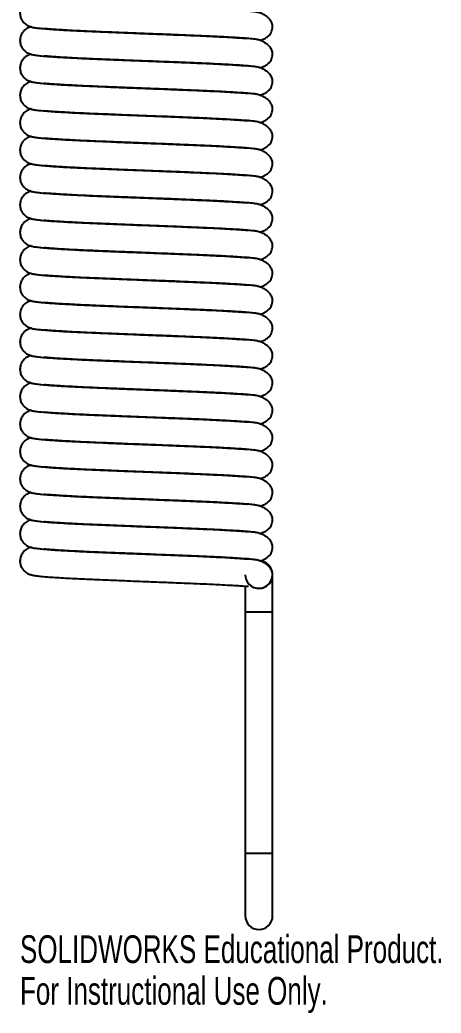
# Model space of a CAD drawing. Header units: millimetres. Extents: x -22 to 51, y -76 to 267.
# Drawn here: x -22 to 51.3, y -76.3 to 96.5 of the extents above; entities that cross this region are included whole.
import ezdxf

# ---------------------------------------------------------------- set-up
doc = ezdxf.new("R2010")
doc.units = ezdxf.units.MM
doc.styles.add('SLDTEXTSTYLE0', font='TXT', dxfattribs={"width": 0.7})

msp = doc.modelspace()

# ---------------------------------------------------------------- linework, layer by layer
at = {"color": 7, "linetype": 'Continuous', "lineweight": 25}
for p, q in [((21.98, -59.35), (21.98, 0)), ((17.23, -1.95), (17.23, -59.35)), ((21.98, -6.5), (17.23, -6.5)), ((21.98, -48.5), (17.23, -48.5))]:
    msp.add_line(p, q, dxfattribs=at)
for centre, radius, start, end in [((19.6, 0), 2.38, 180, 79.106), ((19.6, 0), 2.37, 269.9744, 0.021), ((19.6, 0), 2.38, 226.8829, 270.0044), ((19.6, -59.35), 2.38, 180, 0)]:
    msp.add_arc(centre, radius, start, end, dxfattribs=at)
for points, knots in [([(-20.04, 100.1), (-20.05, 100.09), (-20.25, 100.05), (-20.59, 99.91), (-21.05, 99.63), (-21.44, 99.26), (-21.81, 98.69), (-22.01, 97.91), (-21.94, 97.13), (-21.68, 96.5), (-21.33, 96.05), (-20.87, 95.65), (-20.29, 95.37), (-19.8, 95.25), (-19.13, 95.13), (-18.19, 95.03), (-16.98, 94.93), (-15.55, 94.83), (-14.08, 94.75), (-12.48, 94.66), (-10.23, 94.56), (-7.77, 94.45), (-5.21, 94.35), (-3.21, 94.27), (-1.19, 94.19), (0.82, 94.11), (2.63, 94.04), (4.39, 93.97), (6.25, 93.9), (8.34, 93.81), (10.57, 93.71), (12.73, 93.61), (14.59, 93.51), (16.01, 93.41), (16.99, 93.36), (17.68, 93.3), (17.77, 93.37), (17.81, 93.4)], [0, 0, 0, 0, 0.00081, 0.025618, 0.037794, 0.049809, 0.062402, 0.076186, 0.08973, 0.10181, 0.112554, 0.122403, 0.140969, 0.165864, 0.19766, 0.237007, 0.282172, 0.318001, 0.352999, 0.386969, 0.420211, 0.485681, 0.518294, 0.548553, 0.583991, 0.615205, 0.64495, 0.670518, 0.701342, 0.737243, 0.777943, 0.823174, 0.866243, 0.905386, 0.940436, 0.971961, 1, 1, 1, 1]), ([(19.74, 92.97), (19.9, 93.01), (20.28, 93.1), (20.84, 93.39), (21.4, 93.83), (21.85, 94.46), (22.03, 95.4), (21.89, 95.96), (21.54, 96.58), (21.06, 97.04), (20.53, 97.41), (19.89, 97.71), (19.18, 97.89), (18.5, 97.97), (17.6, 98.06), (16.26, 98.16), (14.74, 98.25), (13.13, 98.34), (11.44, 98.43), (9.1, 98.53), (6.39, 98.64), (3.49, 98.76), (1.23, 98.85), (-0.79, 98.93), (-2.78, 99), (-4.95, 99.09), (-7.17, 99.18), (-9.4, 99.28), (-11.47, 99.37), (-13.38, 99.47), (-15, 99.56), (-16.29, 99.64), (-17.19, 99.71), (-17.59, 99.75), (-17.74, 99.76)], [0, 0, 0, 0, 0.016693, 0.036835, 0.058969, 0.083247, 0.109582, 0.136752, 0.160364, 0.180228, 0.196333, 0.21217, 0.226187, 0.2456, 0.285494, 0.326584, 0.365335, 0.401512, 0.435572, 0.469018, 0.535565, 0.577395, 0.613548, 0.645326, 0.675549, 0.710183, 0.752577, 0.789189, 0.829919, 0.87122, 0.910113, 0.946309, 0.979771, 1, 1, 1, 1]), ([(-20.04, 95.33), (-20.05, 95.33), (-20.25, 95.28), (-20.59, 95.14), (-21.05, 94.86), (-21.44, 94.49), (-21.81, 93.92), (-22.01, 93.15), (-21.94, 92.37), (-21.68, 91.73), (-21.33, 91.28), (-20.87, 90.88), (-20.29, 90.61), (-19.8, 90.48), (-19.13, 90.37), (-18.19, 90.26), (-16.98, 90.16), (-15.55, 90.07), (-14.08, 89.98), (-12.48, 89.9), (-10.23, 89.79), (-7.77, 89.68), (-5.21, 89.58), (-3.21, 89.5), (-1.19, 89.42), (0.82, 89.34), (2.63, 89.27), (4.39, 89.2), (6.25, 89.13), (8.34, 89.04), (10.57, 88.95), (12.73, 88.84), (14.59, 88.74), (16.01, 88.65), (16.99, 88.59), (17.68, 88.54), (17.77, 88.6), (17.81, 88.63)], [0, 0, 0, 0, 0.00081, 0.025618, 0.037794, 0.049809, 0.062402, 0.076186, 0.08973, 0.10181, 0.112554, 0.122403, 0.140969, 0.165864, 0.19766, 0.237007, 0.282172, 0.318001, 0.352999, 0.386969, 0.420211, 0.485681, 0.518294, 0.548553, 0.583991, 0.615205, 0.64495, 0.670518, 0.701342, 0.737243, 0.777943, 0.823174, 0.866243, 0.905386, 0.940436, 0.971961, 1, 1, 1, 1]), ([(19.74, 88.2), (19.9, 88.24), (20.28, 88.33), (20.84, 88.62), (21.4, 89.06), (21.85, 89.69), (22.03, 90.63), (21.89, 91.2), (21.54, 91.81), (21.06, 92.28), (20.53, 92.64), (19.89, 92.95), (19.18, 93.13), (18.5, 93.21), (17.6, 93.3), (16.26, 93.39), (14.74, 93.49), (13.13, 93.58), (11.44, 93.66), (9.1, 93.76), (6.39, 93.88), (3.49, 93.99), (1.23, 94.08), (-0.79, 94.16), (-2.78, 94.24), (-4.95, 94.32), (-7.17, 94.41), (-9.4, 94.51), (-11.47, 94.6), (-13.38, 94.7), (-15, 94.79), (-16.29, 94.88), (-17.19, 94.94), (-17.59, 94.98), (-17.74, 95)], [0, 0, 0, 0, 0.0166928, 0.0368352, 0.0589686, 0.083247, 0.1095816, 0.1367517, 0.1603638, 0.1802282, 0.196333, 0.2121697, 0.2261867, 0.2456005, 0.2854938, 0.326584, 0.3653348, 0.401512, 0.4355721, 0.4690185, 0.535565, 0.5773947, 0.6135482, 0.6453258, 0.6755489, 0.7101831, 0.752577, 0.7891893, 0.8299193, 0.87122, 0.9101134, 0.946309, 0.9797709, 1, 1, 1, 1]), ([(-20.04, 90.56), (-20.05, 90.56), (-20.25, 90.52), (-20.59, 90.38), (-21.05, 90.09), (-21.44, 89.73), (-21.81, 89.16), (-22.01, 88.38), (-21.94, 87.6), (-21.68, 86.97), (-21.33, 86.51), (-20.87, 86.12), (-20.29, 85.84), (-19.8, 85.72), (-19.13, 85.6), (-18.19, 85.5), (-16.98, 85.4), (-15.55, 85.3), (-14.08, 85.21), (-12.48, 85.13), (-10.23, 85.02), (-7.77, 84.92), (-5.21, 84.81), (-3.21, 84.73), (-1.19, 84.65), (0.82, 84.58), (2.63, 84.51), (4.39, 84.44), (6.25, 84.36), (8.34, 84.28), (10.57, 84.18), (12.73, 84.07), (14.59, 83.97), (16.01, 83.88), (16.99, 83.83), (17.68, 83.77), (17.77, 83.84), (17.81, 83.87)], [0, 0, 0, 0, 0.00081, 0.025618, 0.037794, 0.049809, 0.062402, 0.076186, 0.08973, 0.10181, 0.112554, 0.122403, 0.140969, 0.165864, 0.19766, 0.237007, 0.282172, 0.318001, 0.352999, 0.386969, 0.420211, 0.485681, 0.518294, 0.548553, 0.583991, 0.615205, 0.64495, 0.670518, 0.701342, 0.737243, 0.777943, 0.823174, 0.866243, 0.905386, 0.940436, 0.971961, 1, 1, 1, 1]), ([(19.74, 83.44), (19.9, 83.48), (20.28, 83.57), (20.84, 83.86), (21.4, 84.3), (21.85, 84.93), (22.03, 85.87), (21.89, 86.43), (21.54, 87.04), (21.06, 87.51), (20.53, 87.88), (19.89, 88.18), (19.18, 88.36), (18.5, 88.44), (17.6, 88.53), (16.26, 88.63), (14.74, 88.72), (13.13, 88.81), (11.44, 88.89), (9.1, 89), (6.39, 89.11), (3.49, 89.23), (1.23, 89.32), (-0.79, 89.39), (-2.78, 89.47), (-4.95, 89.56), (-7.17, 89.65), (-9.4, 89.74), (-11.47, 89.84), (-13.38, 89.93), (-15, 90.03), (-16.29, 90.11), (-17.19, 90.18), (-17.59, 90.22), (-17.74, 90.23)], [0, 0, 0, 0, 0.016693, 0.036835, 0.058969, 0.083247, 0.109582, 0.136752, 0.160364, 0.180228, 0.196333, 0.21217, 0.226187, 0.2456, 0.285494, 0.326584, 0.365335, 0.401512, 0.435572, 0.469018, 0.535565, 0.577395, 0.613548, 0.645326, 0.675549, 0.710183, 0.752577, 0.789189, 0.829919, 0.87122, 0.910113, 0.946309, 0.979771, 1, 1, 1, 1]), ([(-20.04, 85.8), (-20.05, 85.8), (-20.25, 85.75), (-20.59, 85.61), (-21.05, 85.33), (-21.44, 84.96), (-21.81, 84.39), (-22.01, 83.62), (-21.94, 82.84), (-21.68, 82.2), (-21.33, 81.75), (-20.87, 81.35), (-20.29, 81.07), (-19.8, 80.95), (-19.13, 80.83), (-18.19, 80.73), (-16.98, 80.63), (-15.55, 80.53), (-14.08, 80.45), (-12.48, 80.36), (-10.23, 80.26), (-7.77, 80.15), (-5.21, 80.05), (-3.21, 79.97), (-1.19, 79.89), (0.82, 79.81), (2.63, 79.74), (4.39, 79.67), (6.25, 79.6), (8.34, 79.51), (10.57, 79.41), (12.73, 79.31), (14.59, 79.21), (16.01, 79.12), (16.99, 79.06), (17.68, 79), (17.77, 79.07), (17.81, 79.1)], [0, 0, 0, 0, 0.00081, 0.025618, 0.037794, 0.049809, 0.062402, 0.076186, 0.08973, 0.10181, 0.112554, 0.122403, 0.140969, 0.165864, 0.19766, 0.237007, 0.282172, 0.318001, 0.352999, 0.386969, 0.420211, 0.485681, 0.518294, 0.548553, 0.583991, 0.615205, 0.64495, 0.670518, 0.701342, 0.737243, 0.777943, 0.823174, 0.866243, 0.905386, 0.940436, 0.971961, 1, 1, 1, 1]), ([(19.74, 78.67), (19.9, 78.71), (20.28, 78.8), (20.84, 79.09), (21.4, 79.53), (21.85, 80.16), (22.03, 81.1), (21.89, 81.66), (21.54, 82.28), (21.06, 82.74), (20.53, 83.11), (19.89, 83.42), (19.18, 83.59), (18.5, 83.68), (17.6, 83.76), (16.26, 83.86), (14.74, 83.95), (13.13, 84.04), (11.44, 84.13), (9.1, 84.23), (6.39, 84.35), (3.49, 84.46), (1.23, 84.55), (-0.79, 84.63), (-2.78, 84.7), (-4.95, 84.79), (-7.17, 84.88), (-9.4, 84.98), (-11.47, 85.07), (-13.38, 85.17), (-15, 85.26), (-16.29, 85.34), (-17.19, 85.41), (-17.59, 85.45), (-17.74, 85.46)], [0, 0, 0, 0, 0.016693, 0.036835, 0.058969, 0.083247, 0.109582, 0.136752, 0.160364, 0.180228, 0.196333, 0.21217, 0.226187, 0.2456, 0.285494, 0.326584, 0.365335, 0.401512, 0.435572, 0.469018, 0.535565, 0.577395, 0.613548, 0.645326, 0.675549, 0.710183, 0.752577, 0.789189, 0.829919, 0.87122, 0.910113, 0.946309, 0.979771, 1, 1, 1, 1]), ([(-20.04, 81.03), (-20.05, 81.03), (-20.25, 80.98), (-20.59, 80.84), (-21.05, 80.56), (-21.44, 80.19), (-21.81, 79.62), (-22.01, 78.85), (-21.94, 78.07), (-21.68, 77.44), (-21.33, 76.98), (-20.87, 76.59), (-20.29, 76.31), (-19.8, 76.19), (-19.13, 76.07), (-18.19, 75.96), (-16.98, 75.86), (-15.55, 75.77), (-14.08, 75.68), (-12.48, 75.6), (-10.23, 75.49), (-7.77, 75.39), (-5.21, 75.28), (-3.21, 75.2), (-1.19, 75.12), (0.82, 75.05), (2.63, 74.98), (4.39, 74.91), (6.25, 74.83), (8.34, 74.74), (10.57, 74.65), (12.73, 74.54), (14.59, 74.44), (16.01, 74.35), (16.99, 74.29), (17.68, 74.24), (17.77, 74.3), (17.81, 74.33)], [0, 0, 0, 0, 0.00081, 0.025618, 0.037794, 0.049809, 0.062402, 0.076186, 0.08973, 0.10181, 0.112554, 0.122403, 0.140969, 0.165864, 0.19766, 0.237007, 0.282172, 0.318001, 0.352999, 0.386969, 0.420211, 0.485681, 0.518294, 0.548553, 0.583991, 0.615205, 0.64495, 0.670518, 0.701342, 0.737243, 0.777943, 0.823174, 0.866243, 0.905386, 0.940436, 0.971961, 1, 1, 1, 1]), ([(19.74, 73.9), (19.9, 73.94), (20.28, 74.03), (20.84, 74.32), (21.4, 74.77), (21.85, 75.39), (22.03, 76.33), (21.89, 76.9), (21.54, 77.51), (21.06, 77.98), (20.53, 78.34), (19.89, 78.65), (19.18, 78.83), (18.5, 78.91), (17.6, 79), (16.26, 79.09), (14.74, 79.19), (13.13, 79.28), (11.44, 79.36), (9.1, 79.47), (6.39, 79.58), (3.49, 79.7), (1.23, 79.78), (-0.79, 79.86), (-2.78, 79.94), (-4.95, 80.02), (-7.17, 80.12), (-9.4, 80.21), (-11.47, 80.3), (-13.38, 80.4), (-15, 80.49), (-16.29, 80.58), (-17.19, 80.64), (-17.59, 80.68), (-17.74, 80.7)], [0, 0, 0, 0, 0.016693, 0.036835, 0.058969, 0.083247, 0.109582, 0.136752, 0.160364, 0.180228, 0.196333, 0.21217, 0.226187, 0.2456, 0.285494, 0.326584, 0.365335, 0.401512, 0.435572, 0.469018, 0.535565, 0.577395, 0.613548, 0.645326, 0.675549, 0.710183, 0.752577, 0.789189, 0.829919, 0.87122, 0.910113, 0.946309, 0.979771, 1, 1, 1, 1]), ([(-20.04, 76.26), (-20.05, 76.26), (-20.25, 76.22), (-20.59, 76.08), (-21.05, 75.79), (-21.44, 75.43), (-21.81, 74.86), (-22.01, 74.08), (-21.94, 73.3), (-21.68, 72.67), (-21.33, 72.21), (-20.87, 71.82), (-20.29, 71.54), (-19.8, 71.42), (-19.13, 71.3), (-18.19, 71.2), (-16.98, 71.1), (-15.55, 71), (-14.08, 70.91), (-12.48, 70.83), (-10.23, 70.72), (-7.77, 70.62), (-5.21, 70.51), (-3.21, 70.43), (-1.19, 70.36), (0.82, 70.28), (2.63, 70.21), (4.39, 70.14), (6.25, 70.06), (8.34, 69.98), (10.57, 69.88), (12.73, 69.78), (14.59, 69.67), (16.01, 69.58), (16.99, 69.53), (17.68, 69.47), (17.77, 69.54), (17.81, 69.57)], [0, 0, 0, 0, 0.00081, 0.025618, 0.037794, 0.049809, 0.062402, 0.076186, 0.08973, 0.10181, 0.112554, 0.122403, 0.140969, 0.165864, 0.19766, 0.237007, 0.282172, 0.318001, 0.352999, 0.386969, 0.420211, 0.485681, 0.518294, 0.548553, 0.583991, 0.615205, 0.64495, 0.670518, 0.701342, 0.737243, 0.777943, 0.823174, 0.866243, 0.905386, 0.940436, 0.971961, 1, 1, 1, 1]), ([(19.74, 69.14), (19.9, 69.18), (20.28, 69.27), (20.84, 69.56), (21.4, 70), (21.85, 70.63), (22.03, 71.57), (21.89, 72.13), (21.54, 72.74), (21.06, 73.21), (20.53, 73.58), (19.89, 73.88), (19.18, 74.06), (18.5, 74.14), (17.6, 74.23), (16.26, 74.33), (14.74, 74.42), (13.13, 74.51), (11.44, 74.59), (9.1, 74.7), (6.39, 74.81), (3.49, 74.93), (1.23, 75.02), (-0.79, 75.09), (-2.78, 75.17), (-4.95, 75.26), (-7.17, 75.35), (-9.4, 75.44), (-11.47, 75.54), (-13.38, 75.63), (-15, 75.73), (-16.29, 75.81), (-17.19, 75.88), (-17.59, 75.92), (-17.74, 75.93)], [0, 0, 0, 0, 0.016693, 0.036835, 0.058969, 0.083247, 0.109582, 0.136752, 0.160364, 0.180228, 0.196333, 0.21217, 0.226187, 0.2456, 0.285494, 0.326584, 0.365335, 0.401512, 0.435572, 0.469018, 0.535565, 0.577395, 0.613548, 0.645326, 0.675549, 0.710183, 0.752577, 0.789189, 0.829919, 0.87122, 0.910113, 0.946309, 0.979771, 1, 1, 1, 1]), ([(-20.04, 71.5), (-20.05, 71.5), (-20.25, 71.45), (-20.59, 71.31), (-21.05, 71.03), (-21.44, 70.66), (-21.81, 70.09), (-22.01, 69.32), (-21.94, 68.54), (-21.68, 67.9), (-21.33, 67.45), (-20.87, 67.05), (-20.29, 66.78), (-19.8, 66.65), (-19.13, 66.54), (-18.19, 66.43), (-16.98, 66.33), (-15.55, 66.24), (-14.08, 66.15), (-12.48, 66.06), (-10.23, 65.96), (-7.77, 65.85), (-5.21, 65.75), (-3.21, 65.67), (-1.19, 65.59), (0.82, 65.51), (2.63, 65.44), (4.39, 65.37), (6.25, 65.3), (8.34, 65.21), (10.57, 65.11), (12.73, 65.01), (14.59, 64.91), (16.01, 64.82), (16.99, 64.76), (17.68, 64.7), (17.77, 64.77), (17.81, 64.8)], [0, 0, 0, 0, 0.00081, 0.025618, 0.037794, 0.049809, 0.062402, 0.076186, 0.08973, 0.10181, 0.112554, 0.122403, 0.140969, 0.165864, 0.19766, 0.237007, 0.282172, 0.318001, 0.352999, 0.386969, 0.420211, 0.485681, 0.518294, 0.548553, 0.583991, 0.615205, 0.64495, 0.670518, 0.701342, 0.737243, 0.777943, 0.823174, 0.866243, 0.905386, 0.940436, 0.971961, 1, 1, 1, 1]), ([(19.74, 64.37), (19.9, 64.41), (20.28, 64.5), (20.84, 64.79), (21.4, 65.23), (21.85, 65.86), (22.03, 66.8), (21.89, 67.36), (21.54, 67.98), (21.06, 68.45), (20.53, 68.81), (19.89, 69.12), (19.18, 69.29), (18.5, 69.38), (17.6, 69.46), (16.26, 69.56), (14.74, 69.66), (13.13, 69.74), (11.44, 69.83), (9.1, 69.93), (6.39, 70.05), (3.49, 70.16), (1.23, 70.25), (-0.79, 70.33), (-2.78, 70.4), (-4.95, 70.49), (-7.17, 70.58), (-9.4, 70.68), (-11.47, 70.77), (-13.38, 70.87), (-15, 70.96), (-16.29, 71.04), (-17.19, 71.11), (-17.59, 71.15), (-17.74, 71.16)], [0, 0, 0, 0, 0.016693, 0.036835, 0.058969, 0.083247, 0.109582, 0.136752, 0.160364, 0.180228, 0.196333, 0.21217, 0.226187, 0.2456, 0.285494, 0.326584, 0.365335, 0.401512, 0.435572, 0.469018, 0.535565, 0.577395, 0.613548, 0.645326, 0.675549, 0.710183, 0.752577, 0.789189, 0.829919, 0.87122, 0.910113, 0.946309, 0.979771, 1, 1, 1, 1]), ([(-20.04, 66.73), (-20.05, 66.73), (-20.25, 66.69), (-20.59, 66.54), (-21.05, 66.26), (-21.44, 65.89), (-21.81, 65.32), (-22.01, 64.55), (-21.94, 63.77), (-21.68, 63.14), (-21.33, 62.68), (-20.87, 62.29), (-20.29, 62.01), (-19.8, 61.89), (-19.13, 61.77), (-18.19, 61.66), (-16.98, 61.56), (-15.55, 61.47), (-14.08, 61.38), (-12.48, 61.3), (-10.23, 61.19), (-7.77, 61.09), (-5.21, 60.98), (-3.21, 60.9), (-1.19, 60.82), (0.82, 60.75), (2.63, 60.68), (4.39, 60.61), (6.25, 60.53), (8.34, 60.44), (10.57, 60.35), (12.73, 60.24), (14.59, 60.14), (16.01, 60.05), (16.99, 59.99), (17.68, 59.94), (17.77, 60), (17.81, 60.03)], [0, 0, 0, 0, 0.00081, 0.025618, 0.037794, 0.049809, 0.062402, 0.076186, 0.08973, 0.10181, 0.112554, 0.122403, 0.140969, 0.165864, 0.19766, 0.237007, 0.282172, 0.318001, 0.352999, 0.386969, 0.420211, 0.485681, 0.518294, 0.548553, 0.583991, 0.615205, 0.64495, 0.670518, 0.701342, 0.737243, 0.777943, 0.823174, 0.866243, 0.905386, 0.940436, 0.971961, 1, 1, 1, 1]), ([(19.74, 59.6), (19.9, 59.64), (20.28, 59.74), (20.84, 60.02), (21.4, 60.47), (21.85, 61.1), (22.03, 62.03), (21.89, 62.6), (21.54, 63.21), (21.06, 63.68), (20.53, 64.04), (19.89, 64.35), (19.18, 64.53), (18.5, 64.61), (17.6, 64.7), (16.26, 64.79), (14.74, 64.89), (13.13, 64.98), (11.44, 65.06), (9.1, 65.17), (6.39, 65.28), (3.49, 65.4), (1.23, 65.48), (-0.79, 65.56), (-2.78, 65.64), (-4.95, 65.72), (-7.17, 65.82), (-9.4, 65.91), (-11.47, 66), (-13.38, 66.1), (-15, 66.19), (-16.29, 66.28), (-17.19, 66.34), (-17.59, 66.38), (-17.74, 66.4)], [0, 0, 0, 0, 0.016693, 0.036835, 0.058969, 0.083247, 0.109582, 0.136752, 0.160364, 0.180228, 0.196333, 0.21217, 0.226187, 0.2456, 0.285494, 0.326584, 0.365335, 0.401512, 0.435572, 0.469018, 0.535565, 0.577395, 0.613548, 0.645326, 0.675549, 0.710183, 0.752577, 0.789189, 0.829919, 0.87122, 0.910113, 0.946309, 0.979771, 1, 1, 1, 1]), ([(-20.04, 61.97), (-20.05, 61.96), (-20.25, 61.92), (-20.59, 61.78), (-21.05, 61.49), (-21.44, 61.13), (-21.81, 60.56), (-22.01, 59.78), (-21.94, 59), (-21.68, 58.37), (-21.33, 57.92), (-20.87, 57.52), (-20.29, 57.24), (-19.8, 57.12), (-19.13, 57), (-18.19, 56.9), (-16.98, 56.8), (-15.55, 56.7), (-14.08, 56.62), (-12.48, 56.53), (-10.23, 56.42), (-7.77, 56.32), (-5.21, 56.21), (-3.21, 56.13), (-1.19, 56.06), (0.82, 55.98), (2.63, 55.91), (4.39, 55.84), (6.25, 55.76), (8.34, 55.68), (10.57, 55.58), (12.73, 55.48), (14.59, 55.37), (16.01, 55.28), (16.99, 55.23), (17.68, 55.17), (17.77, 55.24), (17.81, 55.27)], [0, 0, 0, 0, 0.00081, 0.025618, 0.037794, 0.049809, 0.062402, 0.076186, 0.08973, 0.10181, 0.112554, 0.122403, 0.140969, 0.165864, 0.19766, 0.237007, 0.282172, 0.318001, 0.352999, 0.386969, 0.420211, 0.485681, 0.518294, 0.548553, 0.583991, 0.615205, 0.64495, 0.670518, 0.701342, 0.737243, 0.777943, 0.823174, 0.866243, 0.905386, 0.940436, 0.971961, 1, 1, 1, 1]), ([(19.74, 54.84), (19.9, 54.88), (20.28, 54.97), (20.84, 55.26), (21.4, 55.7), (21.85, 56.33), (22.03, 57.27), (21.89, 57.83), (21.54, 58.44), (21.06, 58.91), (20.53, 59.28), (19.89, 59.58), (19.18, 59.76), (18.5, 59.84), (17.6, 59.93), (16.26, 60.03), (14.74, 60.12), (13.13, 60.21), (11.44, 60.29), (9.1, 60.4), (6.39, 60.51), (3.49, 60.63), (1.23, 60.72), (-0.79, 60.79), (-2.78, 60.87), (-4.95, 60.96), (-7.17, 61.05), (-9.4, 61.14), (-11.47, 61.24), (-13.38, 61.33), (-15, 61.43), (-16.29, 61.51), (-17.19, 61.58), (-17.59, 61.62), (-17.74, 61.63)], [0, 0, 0, 0, 0.016693, 0.036835, 0.058969, 0.083247, 0.109582, 0.136752, 0.160364, 0.180228, 0.196333, 0.21217, 0.226187, 0.2456, 0.285494, 0.326584, 0.365335, 0.401512, 0.435572, 0.469018, 0.535565, 0.577395, 0.613548, 0.645326, 0.675549, 0.710183, 0.752577, 0.789189, 0.829919, 0.87122, 0.910113, 0.946309, 0.979771, 1, 1, 1, 1]), ([(-20.04, 57.2), (-20.05, 57.2), (-20.25, 57.15), (-20.59, 57.01), (-21.05, 56.73), (-21.44, 56.36), (-21.81, 55.79), (-22.01, 55.02), (-21.94, 54.24), (-21.68, 53.6), (-21.33, 53.15), (-20.87, 52.75), (-20.29, 52.48), (-19.8, 52.35), (-19.13, 52.24), (-18.19, 52.13), (-16.98, 52.03), (-15.55, 51.94), (-14.08, 51.85), (-12.48, 51.77), (-10.23, 51.66), (-7.77, 51.55), (-5.21, 51.45), (-3.21, 51.37), (-1.19, 51.29), (0.82, 51.21), (2.63, 51.14), (4.39, 51.07), (6.25, 51), (8.34, 50.91), (10.57, 50.81), (12.73, 50.71), (14.59, 50.61), (16.01, 50.52), (16.99, 50.46), (17.68, 50.41), (17.77, 50.47), (17.81, 50.5)], [0, 0, 0, 0, 0.00081, 0.025618, 0.037794, 0.049809, 0.062402, 0.076186, 0.08973, 0.10181, 0.112554, 0.122403, 0.140969, 0.165864, 0.19766, 0.237007, 0.282172, 0.318001, 0.352999, 0.386969, 0.420211, 0.485681, 0.518294, 0.548553, 0.583991, 0.615205, 0.64495, 0.670518, 0.701342, 0.737243, 0.777943, 0.823174, 0.866243, 0.905386, 0.940436, 0.971961, 1, 1, 1, 1]), ([(19.74, 50.07), (19.9, 50.11), (20.28, 50.2), (20.84, 50.49), (21.4, 50.93), (21.85, 51.56), (22.03, 52.5), (21.89, 53.07), (21.54, 53.68), (21.06, 54.15), (20.53, 54.51), (19.89, 54.82), (19.18, 54.99), (18.5, 55.08), (17.6, 55.16), (16.26, 55.26), (14.74, 55.36), (13.13, 55.45), (11.44, 55.53), (9.1, 55.63), (6.39, 55.75), (3.49, 55.86), (1.23, 55.95), (-0.79, 56.03), (-2.78, 56.11), (-4.95, 56.19), (-7.17, 56.28), (-9.4, 56.38), (-11.47, 56.47), (-13.38, 56.57), (-15, 56.66), (-16.29, 56.75), (-17.19, 56.81), (-17.59, 56.85), (-17.74, 56.87)], [0, 0, 0, 0, 0.016693, 0.036835, 0.058969, 0.083247, 0.109582, 0.136752, 0.160364, 0.180228, 0.196333, 0.21217, 0.226187, 0.2456, 0.285494, 0.326584, 0.365335, 0.401512, 0.435572, 0.469018, 0.535565, 0.577395, 0.613548, 0.645326, 0.675549, 0.710183, 0.752577, 0.789189, 0.829919, 0.87122, 0.910113, 0.946309, 0.979771, 1, 1, 1, 1]), ([(-20.04, 52.43), (-20.05, 52.43), (-20.25, 52.39), (-20.59, 52.25), (-21.05, 51.96), (-21.44, 51.59), (-21.81, 51.02), (-22.01, 50.25), (-21.94, 49.47), (-21.68, 48.84), (-21.33, 48.38), (-20.87, 47.99), (-20.29, 47.71), (-19.8, 47.59), (-19.13, 47.47), (-18.19, 47.36), (-16.98, 47.27), (-15.55, 47.17), (-14.08, 47.08), (-12.48, 47), (-10.23, 46.89), (-7.77, 46.79), (-5.21, 46.68), (-3.21, 46.6), (-1.19, 46.52), (0.82, 46.45), (2.63, 46.38), (4.39, 46.31), (6.25, 46.23), (8.34, 46.14), (10.57, 46.05), (12.73, 45.94), (14.59, 45.84), (16.01, 45.75), (16.99, 45.69), (17.68, 45.64), (17.77, 45.7), (17.81, 45.74)], [0, 0, 0, 0, 0.00081, 0.025618, 0.037794, 0.049809, 0.062402, 0.076186, 0.08973, 0.10181, 0.112554, 0.122403, 0.140969, 0.165864, 0.19766, 0.237007, 0.282172, 0.318001, 0.352999, 0.386969, 0.420211, 0.485681, 0.518294, 0.548553, 0.583991, 0.615205, 0.64495, 0.670518, 0.701342, 0.737243, 0.777943, 0.823174, 0.866243, 0.905386, 0.940436, 0.971961, 1, 1, 1, 1]), ([(19.74, 45.3), (19.9, 45.35), (20.28, 45.44), (20.84, 45.73), (21.4, 46.17), (21.85, 46.8), (22.03, 47.74), (21.89, 48.3), (21.54, 48.91), (21.06, 49.38), (20.53, 49.74), (19.89, 50.05), (19.18, 50.23), (18.5, 50.31), (17.6, 50.4), (16.26, 50.49), (14.74, 50.59), (13.13, 50.68), (11.44, 50.76), (9.1, 50.87), (6.39, 50.98), (3.49, 51.1), (1.23, 51.19), (-0.79, 51.26), (-2.78, 51.34), (-4.95, 51.43), (-7.17, 51.52), (-9.4, 51.61), (-11.47, 51.7), (-13.38, 51.8), (-15, 51.89), (-16.29, 51.98), (-17.19, 52.05), (-17.59, 52.08), (-17.74, 52.1)], [0, 0, 0, 0, 0.016693, 0.036835, 0.058969, 0.083247, 0.109582, 0.136752, 0.160364, 0.180228, 0.196333, 0.21217, 0.226187, 0.2456, 0.285494, 0.326584, 0.365335, 0.401512, 0.435572, 0.469018, 0.535565, 0.577395, 0.613548, 0.645326, 0.675549, 0.710183, 0.752577, 0.789189, 0.829919, 0.87122, 0.910113, 0.946309, 0.979771, 1, 1, 1, 1]), ([(-20.04, 47.67), (-20.05, 47.66), (-20.25, 47.62), (-20.59, 47.48), (-21.05, 47.2), (-21.44, 46.83), (-21.81, 46.26), (-22.01, 45.48), (-21.94, 44.7), (-21.68, 44.07), (-21.33, 43.62), (-20.87, 43.22), (-20.29, 42.94), (-19.8, 42.82), (-19.13, 42.7), (-18.19, 42.6), (-16.98, 42.5), (-15.55, 42.4), (-14.08, 42.32), (-12.48, 42.23), (-10.23, 42.13), (-7.77, 42.02), (-5.21, 41.92), (-3.21, 41.84), (-1.19, 41.76), (0.82, 41.68), (2.63, 41.61), (4.39, 41.54), (6.25, 41.47), (8.34, 41.38), (10.57, 41.28), (12.73, 41.18), (14.59, 41.08), (16.01, 40.98), (16.99, 40.93), (17.68, 40.87), (17.77, 40.94), (17.81, 40.97)], [0, 0, 0, 0, 0.00081, 0.025618, 0.037794, 0.049809, 0.062402, 0.076186, 0.08973, 0.10181, 0.112554, 0.122403, 0.140969, 0.165864, 0.19766, 0.237007, 0.282172, 0.318001, 0.352999, 0.386969, 0.420211, 0.485681, 0.518294, 0.548553, 0.583991, 0.615205, 0.64495, 0.670518, 0.701342, 0.737243, 0.777943, 0.823174, 0.866243, 0.905386, 0.940436, 0.971961, 1, 1, 1, 1]), ([(19.74, 40.54), (19.9, 40.58), (20.28, 40.67), (20.84, 40.96), (21.4, 41.4), (21.85, 42.03), (22.03, 42.97), (21.89, 43.53), (21.54, 44.15), (21.06, 44.61), (20.53, 44.98), (19.89, 45.28), (19.18, 45.46), (18.5, 45.54), (17.6, 45.63), (16.26, 45.73), (14.74, 45.82), (13.13, 45.91), (11.44, 46), (9.1, 46.1), (6.39, 46.21), (3.49, 46.33), (1.23, 46.42), (-0.79, 46.5), (-2.78, 46.57), (-4.95, 46.66), (-7.17, 46.75), (-9.4, 46.85), (-11.47, 46.94), (-13.38, 47.04), (-15, 47.13), (-16.29, 47.21), (-17.19, 47.28), (-17.59, 47.32), (-17.74, 47.33)], [0, 0, 0, 0, 0.0166928, 0.0368352, 0.0589686, 0.083247, 0.1095816, 0.1367517, 0.1603638, 0.1802282, 0.196333, 0.2121697, 0.2261867, 0.2456005, 0.2854938, 0.326584, 0.3653348, 0.401512, 0.4355721, 0.4690185, 0.535565, 0.5773947, 0.6135482, 0.6453258, 0.6755489, 0.7101831, 0.752577, 0.7891893, 0.8299193, 0.87122, 0.9101134, 0.946309, 0.9797709, 1, 1, 1, 1]), ([(-20.04, 42.9), (-20.05, 42.9), (-20.25, 42.85), (-20.59, 42.71), (-21.05, 42.43), (-21.44, 42.06), (-21.81, 41.49), (-22.01, 40.72), (-21.94, 39.94), (-21.68, 39.3), (-21.33, 38.85), (-20.87, 38.45), (-20.29, 38.18), (-19.8, 38.05), (-19.13, 37.94), (-18.19, 37.83), (-16.98, 37.73), (-15.55, 37.64), (-14.08, 37.55), (-12.48, 37.47), (-10.23, 37.36), (-7.77, 37.25), (-5.21, 37.15), (-3.21, 37.07), (-1.19, 36.99), (0.82, 36.91), (2.63, 36.84), (4.39, 36.77), (6.25, 36.7), (8.34, 36.61), (10.57, 36.52), (12.73, 36.41), (14.59, 36.31), (16.01, 36.22), (16.99, 36.16), (17.68, 36.11), (17.77, 36.17), (17.81, 36.2)], [0, 0, 0, 0, 0.00081, 0.025618, 0.037794, 0.049809, 0.062402, 0.076186, 0.08973, 0.10181, 0.112554, 0.122403, 0.140969, 0.165864, 0.19766, 0.237007, 0.282172, 0.318001, 0.352999, 0.386969, 0.420211, 0.485681, 0.518294, 0.548553, 0.583991, 0.615205, 0.64495, 0.670518, 0.701342, 0.737243, 0.777943, 0.823174, 0.866243, 0.905386, 0.940436, 0.971961, 1, 1, 1, 1]), ([(19.74, 35.77), (19.9, 35.81), (20.28, 35.9), (20.84, 36.19), (21.4, 36.63), (21.85, 37.26), (22.03, 38.2), (21.89, 38.77), (21.54, 39.38), (21.06, 39.85), (20.53, 40.21), (19.89, 40.52), (19.18, 40.7), (18.5, 40.78), (17.6, 40.87), (16.26, 40.96), (14.74, 41.06), (13.13, 41.15), (11.44, 41.23), (9.1, 41.33), (6.39, 41.45), (3.49, 41.56), (1.23, 41.65), (-0.79, 41.73), (-2.78, 41.81), (-4.95, 41.89), (-7.17, 41.98), (-9.4, 42.08), (-11.47, 42.17), (-13.38, 42.27), (-15, 42.36), (-16.29, 42.45), (-17.19, 42.51), (-17.59, 42.55), (-17.74, 42.57)], [0, 0, 0, 0, 0.016693, 0.036835, 0.058969, 0.083247, 0.109582, 0.136752, 0.160364, 0.180228, 0.196333, 0.21217, 0.226187, 0.2456, 0.285494, 0.326584, 0.365335, 0.401512, 0.435572, 0.469018, 0.535565, 0.577395, 0.613548, 0.645326, 0.675549, 0.710183, 0.752577, 0.789189, 0.829919, 0.87122, 0.910113, 0.946309, 0.979771, 1, 1, 1, 1]), ([(-20.04, 38.13), (-20.05, 38.13), (-20.25, 38.09), (-20.59, 37.95), (-21.05, 37.66), (-21.44, 37.3), (-21.81, 36.73), (-22.01, 35.95), (-21.94, 35.17), (-21.68, 34.54), (-21.33, 34.08), (-20.87, 33.69), (-20.29, 33.41), (-19.8, 33.29), (-19.13, 33.17), (-18.19, 33.07), (-16.98, 32.97), (-15.55, 32.87), (-14.08, 32.78), (-12.48, 32.7), (-10.23, 32.59), (-7.77, 32.49), (-5.21, 32.38), (-3.21, 32.3), (-1.19, 32.22), (0.82, 32.15), (2.63, 32.08), (4.39, 32.01), (6.25, 31.93), (8.34, 31.85), (10.57, 31.75), (12.73, 31.64), (14.59, 31.54), (16.01, 31.45), (16.99, 31.4), (17.68, 31.34), (17.77, 31.41), (17.81, 31.44)], [0, 0, 0, 0, 0.00081, 0.025618, 0.037794, 0.049809, 0.062402, 0.076186, 0.08973, 0.10181, 0.112554, 0.122403, 0.140969, 0.165864, 0.19766, 0.237007, 0.282172, 0.318001, 0.352999, 0.386969, 0.420211, 0.485681, 0.518294, 0.548553, 0.583991, 0.615205, 0.64495, 0.670518, 0.701342, 0.737243, 0.777943, 0.823174, 0.866243, 0.905386, 0.940436, 0.971961, 1, 1, 1, 1]), ([(19.74, 31.01), (19.9, 31.05), (20.28, 31.14), (20.84, 31.43), (21.4, 31.87), (21.85, 32.5), (22.03, 33.44), (21.89, 34), (21.54, 34.61), (21.06, 35.08), (20.53, 35.45), (19.89, 35.75), (19.18, 35.93), (18.5, 36.01), (17.6, 36.1), (16.26, 36.2), (14.74, 36.29), (13.13, 36.38), (11.44, 36.46), (9.1, 36.57), (6.39, 36.68), (3.49, 36.8), (1.23, 36.89), (-0.79, 36.96), (-2.78, 37.04), (-4.95, 37.13), (-7.17, 37.22), (-9.4, 37.31), (-11.47, 37.41), (-13.38, 37.5), (-15, 37.6), (-16.29, 37.68), (-17.19, 37.75), (-17.59, 37.79), (-17.74, 37.8)], [0, 0, 0, 0, 0.0166928, 0.0368352, 0.0589686, 0.083247, 0.1095816, 0.1367517, 0.1603638, 0.1802282, 0.196333, 0.2121697, 0.2261867, 0.2456005, 0.2854938, 0.326584, 0.3653348, 0.401512, 0.4355721, 0.4690185, 0.535565, 0.5773947, 0.6135482, 0.6453258, 0.6755489, 0.7101831, 0.752577, 0.7891893, 0.8299193, 0.87122, 0.9101134, 0.946309, 0.9797709, 1, 1, 1, 1]), ([(-20.04, 33.37), (-20.05, 33.37), (-20.25, 33.32), (-20.59, 33.18), (-21.05, 32.9), (-21.44, 32.53), (-21.81, 31.96), (-22.01, 31.19), (-21.94, 30.41), (-21.68, 29.77), (-21.33, 29.32), (-20.87, 28.92), (-20.29, 28.64), (-19.8, 28.52), (-19.13, 28.4), (-18.19, 28.3), (-16.98, 28.2), (-15.55, 28.1), (-14.08, 28.02), (-12.48, 27.93), (-10.23, 27.83), (-7.77, 27.72), (-5.21, 27.62), (-3.21, 27.54), (-1.19, 27.46), (0.82, 27.38), (2.63, 27.31), (4.39, 27.24), (6.25, 27.17), (8.34, 27.08), (10.57, 26.98), (12.73, 26.88), (14.59, 26.78), (16.01, 26.69), (16.99, 26.63), (17.68, 26.57), (17.77, 26.64), (17.81, 26.67)], [0, 0, 0, 0, 0.00081, 0.025618, 0.037794, 0.049809, 0.062402, 0.076186, 0.08973, 0.10181, 0.112554, 0.122403, 0.140969, 0.165864, 0.19766, 0.237007, 0.282172, 0.318001, 0.352999, 0.386969, 0.420211, 0.485681, 0.518294, 0.548553, 0.583991, 0.615205, 0.64495, 0.670518, 0.701342, 0.737243, 0.777943, 0.823174, 0.866243, 0.905386, 0.940436, 0.971961, 1, 1, 1, 1]), ([(19.74, 26.24), (19.9, 26.28), (20.28, 26.37), (20.84, 26.66), (21.4, 27.1), (21.85, 27.73), (22.03, 28.67), (21.89, 29.23), (21.54, 29.85), (21.06, 30.31), (20.53, 30.68), (19.89, 30.99), (19.18, 31.16), (18.5, 31.25), (17.6, 31.33), (16.26, 31.43), (14.74, 31.52), (13.13, 31.61), (11.44, 31.7), (9.1, 31.8), (6.39, 31.92), (3.49, 32.03), (1.23, 32.12), (-0.79, 32.2), (-2.78, 32.27), (-4.95, 32.36), (-7.17, 32.45), (-9.4, 32.55), (-11.47, 32.64), (-13.38, 32.74), (-15, 32.83), (-16.29, 32.91), (-17.19, 32.98), (-17.59, 33.02), (-17.74, 33.03)], [0, 0, 0, 0, 0.016693, 0.036835, 0.058969, 0.083247, 0.109582, 0.136752, 0.160364, 0.180228, 0.196333, 0.21217, 0.226187, 0.2456, 0.285494, 0.326584, 0.365335, 0.401512, 0.435572, 0.469018, 0.535565, 0.577395, 0.613548, 0.645326, 0.675549, 0.710183, 0.752577, 0.789189, 0.829919, 0.87122, 0.910113, 0.946309, 0.979771, 1, 1, 1, 1]), ([(-20.04, 28.6), (-20.05, 28.6), (-20.25, 28.55), (-20.59, 28.41), (-21.05, 28.13), (-21.44, 27.76), (-21.81, 27.19), (-22.01, 26.42), (-21.94, 25.64), (-21.68, 25.01), (-21.33, 24.55), (-20.87, 24.16), (-20.29, 23.88), (-19.8, 23.76), (-19.13, 23.64), (-18.19, 23.53), (-16.98, 23.43), (-15.55, 23.34), (-14.08, 23.25), (-12.48, 23.17), (-10.23, 23.06), (-7.77, 22.96), (-5.21, 22.85), (-3.21, 22.77), (-1.19, 22.69), (0.82, 22.62), (2.63, 22.55), (4.39, 22.48), (6.25, 22.4), (8.34, 22.31), (10.57, 22.22), (12.73, 22.11), (14.59, 22.01), (16.01, 21.92), (16.99, 21.86), (17.68, 21.81), (17.77, 21.87), (17.81, 21.9)], [0, 0, 0, 0, 0.00081, 0.025618, 0.037794, 0.049809, 0.062402, 0.076186, 0.08973, 0.10181, 0.112554, 0.122403, 0.140969, 0.165864, 0.19766, 0.237007, 0.282172, 0.318001, 0.352999, 0.386969, 0.420211, 0.485681, 0.518294, 0.548553, 0.583991, 0.615205, 0.64495, 0.670518, 0.701342, 0.737243, 0.777943, 0.823174, 0.866243, 0.905386, 0.940436, 0.971961, 1, 1, 1, 1]), ([(19.74, 21.47), (19.9, 21.51), (20.28, 21.6), (20.84, 21.89), (21.4, 22.34), (21.85, 22.96), (22.03, 23.9), (21.89, 24.47), (21.54, 25.08), (21.06, 25.55), (20.53, 25.91), (19.89, 26.22), (19.18, 26.4), (18.5, 26.48), (17.6, 26.57), (16.26, 26.66), (14.74, 26.76), (13.13, 26.85), (11.44, 26.93), (9.1, 27.04), (6.39, 27.15), (3.49, 27.27), (1.23, 27.35), (-0.79, 27.43), (-2.78, 27.51), (-4.95, 27.59), (-7.17, 27.69), (-9.4, 27.78), (-11.47, 27.87), (-13.38, 27.97), (-15, 28.06), (-16.29, 28.15), (-17.19, 28.21), (-17.59, 28.25), (-17.74, 28.27)], [0, 0, 0, 0, 0.0166928, 0.0368352, 0.0589686, 0.083247, 0.1095816, 0.1367517, 0.1603638, 0.1802282, 0.196333, 0.2121697, 0.2261867, 0.2456005, 0.2854938, 0.326584, 0.3653348, 0.401512, 0.4355721, 0.4690185, 0.535565, 0.5773947, 0.6135482, 0.6453258, 0.6755489, 0.7101831, 0.752577, 0.7891893, 0.8299193, 0.87122, 0.9101134, 0.946309, 0.9797709, 1, 1, 1, 1]), ([(-20.04, 23.83), (-20.05, 23.83), (-20.25, 23.79), (-20.59, 23.65), (-21.05, 23.36), (-21.44, 23), (-21.81, 22.43), (-22.01, 21.65), (-21.94, 20.87), (-21.68, 20.24), (-21.33, 19.78), (-20.87, 19.39), (-20.29, 19.11), (-19.8, 18.99), (-19.13, 18.87), (-18.19, 18.77), (-16.98, 18.67), (-15.55, 18.57), (-14.08, 18.48), (-12.48, 18.4), (-10.23, 18.29), (-7.77, 18.19), (-5.21, 18.08), (-3.21, 18), (-1.19, 17.93), (0.82, 17.85), (2.63, 17.78), (4.39, 17.71), (6.25, 17.63), (8.34, 17.55), (10.57, 17.45), (12.73, 17.35), (14.59, 17.24), (16.01, 17.15), (16.99, 17.1), (17.68, 17.04), (17.77, 17.11), (17.81, 17.14)], [0, 0, 0, 0, 0.00081, 0.025618, 0.037794, 0.049809, 0.062402, 0.076186, 0.08973, 0.10181, 0.112554, 0.122403, 0.140969, 0.165864, 0.19766, 0.237007, 0.282172, 0.318001, 0.352999, 0.386969, 0.420211, 0.485681, 0.518294, 0.548553, 0.583991, 0.615205, 0.64495, 0.670518, 0.701342, 0.737243, 0.777943, 0.823174, 0.866243, 0.905386, 0.940436, 0.971961, 1, 1, 1, 1]), ([(19.74, 16.71), (19.9, 16.75), (20.28, 16.84), (20.84, 17.13), (21.4, 17.57), (21.85, 18.2), (22.03, 19.14), (21.89, 19.7), (21.54, 20.31), (21.06, 20.78), (20.53, 21.15), (19.89, 21.45), (19.18, 21.63), (18.5, 21.71), (17.6, 21.8), (16.26, 21.9), (14.74, 21.99), (13.13, 22.08), (11.44, 22.16), (9.1, 22.27), (6.39, 22.38), (3.49, 22.5), (1.23, 22.59), (-0.79, 22.66), (-2.78, 22.74), (-4.95, 22.83), (-7.17, 22.92), (-9.4, 23.01), (-11.47, 23.11), (-13.38, 23.2), (-15, 23.3), (-16.29, 23.38), (-17.19, 23.45), (-17.59, 23.49), (-17.74, 23.5)], [0, 0, 0, 0, 0.016693, 0.036835, 0.058969, 0.083247, 0.109582, 0.136752, 0.160364, 0.180228, 0.196333, 0.21217, 0.226187, 0.2456, 0.285494, 0.326584, 0.365335, 0.401512, 0.435572, 0.469018, 0.535565, 0.577395, 0.613548, 0.645326, 0.675549, 0.710183, 0.752577, 0.789189, 0.829919, 0.87122, 0.910113, 0.946309, 0.979771, 1, 1, 1, 1]), ([(-20.04, 19.07), (-20.05, 19.07), (-20.25, 19.02), (-20.59, 18.88), (-21.05, 18.6), (-21.44, 18.23), (-21.81, 17.66), (-22.01, 16.89), (-21.94, 16.11), (-21.68, 15.47), (-21.33, 15.02), (-20.87, 14.62), (-20.29, 14.35), (-19.8, 14.22), (-19.13, 14.11), (-18.19, 14), (-16.98, 13.9), (-15.55, 13.81), (-14.08, 13.72), (-12.48, 13.63), (-10.23, 13.53), (-7.77, 13.42), (-5.21, 13.32), (-3.21, 13.24), (-1.19, 13.16), (0.82, 13.08), (2.63, 13.01), (4.39, 12.94), (6.25, 12.87), (8.34, 12.78), (10.57, 12.68), (12.73, 12.58), (14.59, 12.48), (16.01, 12.39), (16.99, 12.33), (17.68, 12.27), (17.77, 12.34), (17.81, 12.37)], [0, 0, 0, 0, 0.00081, 0.025618, 0.037794, 0.049809, 0.062402, 0.076186, 0.08973, 0.10181, 0.112554, 0.122403, 0.140969, 0.165864, 0.19766, 0.237007, 0.282172, 0.318001, 0.352999, 0.386969, 0.420211, 0.485681, 0.518294, 0.548553, 0.583991, 0.615205, 0.64495, 0.670518, 0.701342, 0.737243, 0.777943, 0.823174, 0.866243, 0.905386, 0.940436, 0.971961, 1, 1, 1, 1]), ([(19.74, 11.94), (19.9, 11.98), (20.28, 12.07), (20.84, 12.36), (21.4, 12.8), (21.85, 13.43), (22.03, 14.37), (21.89, 14.93), (21.54, 15.55), (21.06, 16.02), (20.53, 16.38), (19.89, 16.69), (19.18, 16.86), (18.5, 16.95), (17.6, 17.03), (16.26, 17.13), (14.74, 17.23), (13.13, 17.31), (11.44, 17.4), (9.1, 17.5), (6.39, 17.62), (3.49, 17.73), (1.23, 17.82), (-0.79, 17.9), (-2.78, 17.97), (-4.95, 18.06), (-7.17, 18.15), (-9.4, 18.25), (-11.47, 18.34), (-13.38, 18.44), (-15, 18.53), (-16.29, 18.61), (-17.19, 18.68), (-17.59, 18.72), (-17.74, 18.73)], [0, 0, 0, 0, 0.016693, 0.036835, 0.058969, 0.083247, 0.109582, 0.136752, 0.160364, 0.180228, 0.196333, 0.21217, 0.226187, 0.2456, 0.285494, 0.326584, 0.365335, 0.401512, 0.435572, 0.469018, 0.535565, 0.577395, 0.613548, 0.645326, 0.675549, 0.710183, 0.752577, 0.789189, 0.829919, 0.87122, 0.910113, 0.946309, 0.979771, 1, 1, 1, 1]), ([(-20.04, 14.3), (-20.05, 14.3), (-20.25, 14.26), (-20.59, 14.11), (-21.05, 13.83), (-21.44, 13.46), (-21.81, 12.89), (-22.01, 12.12), (-21.94, 11.34), (-21.68, 10.71), (-21.33, 10.25), (-20.87, 9.86), (-20.29, 9.58), (-19.8, 9.46), (-19.13, 9.34), (-18.19, 9.23), (-16.98, 9.13), (-15.55, 9.04), (-14.08, 8.95), (-12.48, 8.87), (-10.23, 8.76), (-7.77, 8.66), (-5.21, 8.55), (-3.21, 8.47), (-1.19, 8.39), (0.82, 8.32), (2.63, 8.25), (4.39, 8.18), (6.25, 8.1), (8.34, 8.01), (10.57, 7.92), (12.73, 7.81), (14.59, 7.71), (16.01, 7.62), (16.99, 7.56), (17.68, 7.51), (17.77, 7.57), (17.81, 7.6)], [0, 0, 0, 0, 0.00081, 0.025618, 0.037794, 0.049809, 0.062402, 0.076186, 0.08973, 0.10181, 0.112554, 0.122403, 0.140969, 0.165864, 0.19766, 0.237007, 0.282172, 0.318001, 0.352999, 0.386969, 0.420211, 0.485681, 0.518294, 0.548553, 0.583991, 0.615205, 0.64495, 0.670518, 0.701342, 0.737243, 0.777943, 0.823174, 0.866243, 0.905386, 0.940436, 0.971961, 1, 1, 1, 1]), ([(19.74, 7.17), (19.9, 7.21), (20.28, 7.31), (20.84, 7.59), (21.4, 8.04), (21.85, 8.67), (22.03, 9.6), (21.89, 10.17), (21.54, 10.78), (21.06, 11.25), (20.53, 11.61), (19.89, 11.92), (19.18, 12.1), (18.5, 12.18), (17.6, 12.27), (16.26, 12.36), (14.74, 12.46), (13.13, 12.55), (11.44, 12.63), (9.1, 12.74), (6.39, 12.85), (3.49, 12.97), (1.23, 13.05), (-0.79, 13.13), (-2.78, 13.21), (-4.95, 13.29), (-7.17, 13.39), (-9.4, 13.48), (-11.47, 13.57), (-13.38, 13.67), (-15, 13.76), (-16.29, 13.85), (-17.19, 13.91), (-17.59, 13.95), (-17.74, 13.97)], [0, 0, 0, 0, 0.016693, 0.036835, 0.058969, 0.083247, 0.109582, 0.136752, 0.160364, 0.180228, 0.196333, 0.21217, 0.226187, 0.2456, 0.285494, 0.326584, 0.365335, 0.401512, 0.435572, 0.469018, 0.535565, 0.577395, 0.613548, 0.645326, 0.675549, 0.710183, 0.752577, 0.789189, 0.829919, 0.87122, 0.910113, 0.946309, 0.979771, 1, 1, 1, 1]), ([(-20.04, 9.54), (-20.05, 9.53), (-20.25, 9.49), (-20.59, 9.35), (-21.05, 9.06), (-21.44, 8.7), (-21.81, 8.13), (-22.01, 7.35), (-21.94, 6.57), (-21.68, 5.94), (-21.33, 5.49), (-20.87, 5.09), (-20.29, 4.81), (-19.8, 4.69), (-19.13, 4.57), (-18.19, 4.47), (-16.98, 4.37), (-15.55, 4.27), (-14.08, 4.19), (-12.48, 4.1), (-10.23, 3.99), (-7.77, 3.89), (-5.21, 3.78), (-3.21, 3.7), (-1.19, 3.63), (0.82, 3.55), (2.63, 3.48), (4.39, 3.41), (6.25, 3.33), (8.34, 3.25), (10.57, 3.15), (12.73, 3.05), (14.59, 2.94), (16.01, 2.85), (16.99, 2.8), (17.68, 2.74), (17.77, 2.81), (17.81, 2.84)], [0, 0, 0, 0, 0.00081, 0.025618, 0.037794, 0.049809, 0.062402, 0.076186, 0.08973, 0.10181, 0.112554, 0.122403, 0.140969, 0.165864, 0.19766, 0.237007, 0.282172, 0.318001, 0.352999, 0.386969, 0.420211, 0.485681, 0.518294, 0.548553, 0.583991, 0.615205, 0.64495, 0.670518, 0.701342, 0.737243, 0.777943, 0.823174, 0.866243, 0.905386, 0.940436, 0.971961, 1, 1, 1, 1]), ([(21.98, 4.77), (21.95, 4.99), (21.9, 5.42), (21.54, 6.01), (21.06, 6.48), (20.53, 6.85), (19.89, 7.15), (19.18, 7.33), (18.5, 7.41), (17.6, 7.5), (16.26, 7.6), (14.74, 7.69), (13.13, 7.78), (11.44, 7.86), (9.1, 7.97), (6.39, 8.08), (3.49, 8.2), (1.23, 8.29), (-0.79, 8.36), (-2.78, 8.44), (-4.95, 8.53), (-7.17, 8.62), (-9.4, 8.71), (-11.47, 8.81), (-13.38, 8.9), (-15, 9), (-16.29, 9.08), (-17.19, 9.15), (-17.59, 9.19), (-17.74, 9.2)], [0, 0, 0, 0, 0.030514, 0.057032, 0.079341, 0.097428, 0.115213, 0.130955, 0.152758, 0.197561, 0.243708, 0.287228, 0.327858, 0.366109, 0.403672, 0.478408, 0.525386, 0.565989, 0.601677, 0.635619, 0.674516, 0.722127, 0.763245, 0.808988, 0.855371, 0.899051, 0.939701, 0.977281, 1, 1, 1, 1]), ([(-20.04, 4.77), (-20.05, 4.77), (-20.25, 4.72), (-20.59, 4.58), (-21.05, 4.3), (-21.44, 3.93), (-21.81, 3.36), (-22.01, 2.59), (-21.94, 1.81), (-21.68, 1.17), (-21.33, 0.72), (-20.87, 0.32), (-20.29, 0.05), (-19.8, -0.08), (-19.13, -0.19), (-18.19, -0.3), (-16.98, -0.4), (-15.55, -0.49), (-14.08, -0.58), (-12.48, -0.66), (-10.23, -0.77), (-7.77, -0.88), (-5.21, -0.98), (-3.21, -1.06), (-1.19, -1.14), (0.82, -1.22), (2.63, -1.29), (4.39, -1.36), (6.25, -1.43), (8.34, -1.52), (10.57, -1.62), (12.73, -1.72), (14.59, -1.82), (16.01, -1.91), (16.99, -1.97), (17.68, -2.02), (17.77, -1.96), (17.81, -1.93)], [0, 0, 0, 0, 0.00081, 0.025618, 0.037794, 0.049809, 0.062402, 0.076186, 0.08973, 0.10181, 0.112554, 0.122403, 0.140969, 0.165864, 0.19766, 0.237007, 0.282172, 0.318001, 0.352999, 0.386969, 0.420211, 0.485681, 0.518294, 0.548553, 0.583991, 0.615205, 0.64495, 0.670518, 0.701342, 0.737243, 0.777943, 0.823174, 0.866243, 0.905386, 0.940436, 0.971961, 1, 1, 1, 1]), ([(21.98, 0), (21.95, 0.23), (21.9, 0.65), (21.54, 1.24), (21.06, 1.72), (20.53, 2.08), (19.89, 2.39), (19.18, 2.56), (18.5, 2.65), (17.6, 2.73), (16.26, 2.83), (14.74, 2.93), (13.13, 3.02), (11.44, 3.1), (9.1, 3.2), (6.39, 3.32), (3.49, 3.43), (1.23, 3.52), (-0.79, 3.6), (-2.78, 3.68), (-4.95, 3.76), (-7.17, 3.85), (-9.4, 3.95), (-11.47, 4.04), (-13.38, 4.14), (-15, 4.23), (-16.29, 4.32), (-17.19, 4.38), (-17.59, 4.42), (-17.74, 4.44)], [0, 0, 0, 0, 0.0305138, 0.0570318, 0.0793409, 0.0974277, 0.1152134, 0.1309554, 0.1527584, 0.1975613, 0.2437084, 0.2872282, 0.3278576, 0.3661094, 0.4036719, 0.4784082, 0.5253858, 0.5659886, 0.6016769, 0.6356195, 0.6745161, 0.7221273, 0.7632454, 0.8089879, 0.8553714, 0.8990512, 0.9397014, 0.9772813, 1, 1, 1, 1]), ([(19.74, 2.41), (19.9, 2.45), (20.28, 2.54), (20.84, 2.83), (21.39, 3.27), (21.87, 3.91), (21.94, 4.47), (21.98, 4.77)], [0, 0, 0, 0, 0.152332, 0.336145, 0.538126, 0.759681, 1, 1, 1, 1])]:
    msp.add_open_spline(points, degree=3, knots=knots, dxfattribs=at)

# ---------------------------------------------------------------- texts
at = {"color": 7, "linetype": 'Continuous', "char_height": 4.8336, "attachment_point": 1, "style": 'SLDTEXTSTYLE0'}
for s, insert in [('SOLIDWORKS Educational Product.', (-21.97, -62.74)), ('For Instructional Use Only.', (-21.97, -69.99))]:
    msp.add_mtext(s, dxfattribs=dict(at, insert=insert))

doc.saveas('drawing.dxf')
